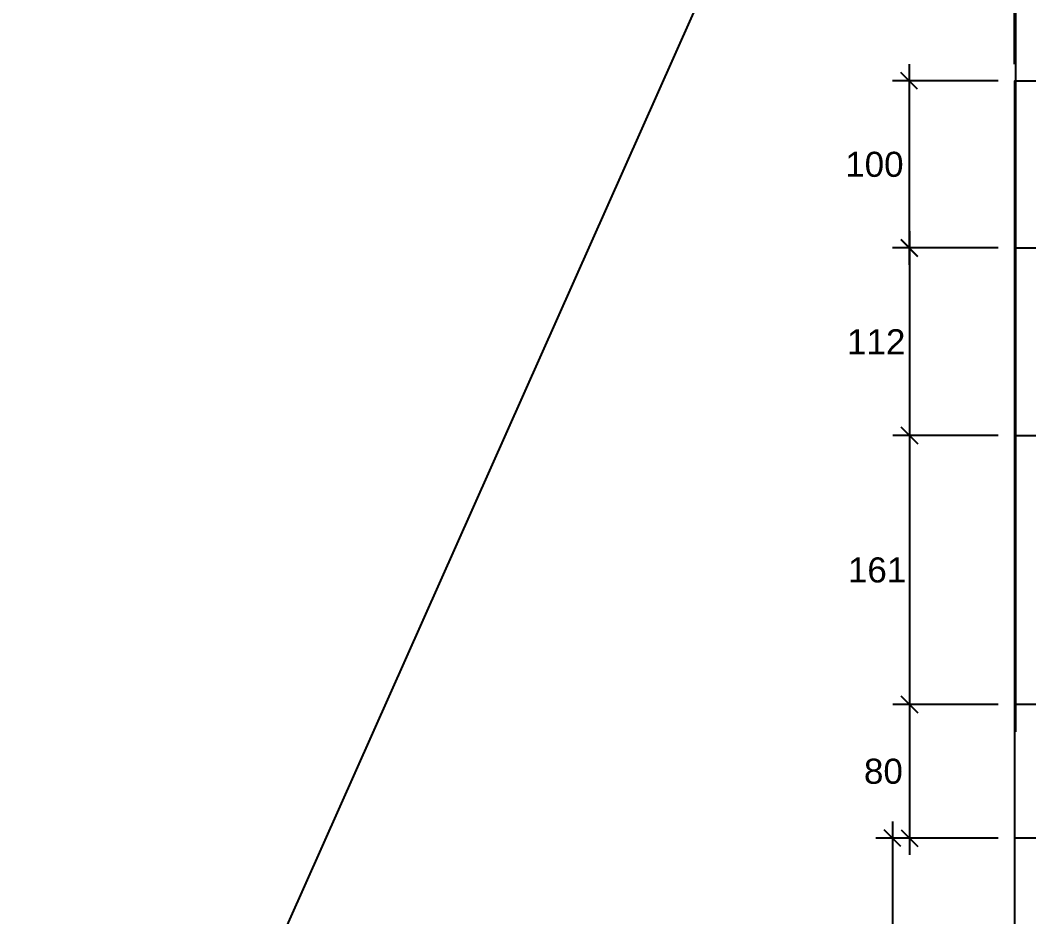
# Model space of a CAD drawing. Header units: inches. Extents: x -422522 to 22891, y -2973 to 414515.
# Drawn here: x 16447 to 17051, y 8312 to 8849 of the extents above; entities that cross this region are included whole.
import ezdxf

# ---------------------------------------------------------------- set-up
doc = ezdxf.new("R2010")
doc.units = ezdxf.units.IN
doc.header["$MEASUREMENT"] = 0
doc.layers.get('0').update_dxf_attribs({"lineweight": 25})
doc.styles.get("Standard").update_dxf_attribs({"font": 'Arial.ttf'})
doc.dimstyles.get("Standard").update_dxf_attribs({"dimtxt": 15, "dimasz": 10, "dimexe": 10, "dimexo": 10, "dimgap": 5, "dimtad": 2, "dimtih": 1, "dimtoh": 1, "dimdec": 0, "dimzin": 0, "dimdsep": 46, "dimtxsty": 'Standard', "dimblk": 'OBLIQUE', "dimblk1": 'OBLIQUE', "dimblk2": 'OBLIQUE', "dimcen": 0.09, "dimdle": 10, "dimadec": 0, "dimazin": 0, "dimtfac": 1, "dimtdec": 0, "dimtofl": 0, "dimtmove": 0, "dimatfit": 3, "dimldrblk": 'OBLIQUE', "dimfxl": 1, "dimtolj": 1, "dimtzin": 0, "dimarcsym": 0})

# ---------------------------------------------------------------- blocks, each defined once
blk = doc.blocks.new('_Oblique')
at = {"color": 0, "linetype": 'ByBlock', "lineweight": -2}
blk.add_line((-0.5, -0.5), (0.5, 0.5), dxfattribs=at)
blk = doc.blocks.new('*D42')
at = {"color": 0, "lineweight": -2, "transparency": 16777216}
for p, q in [((16979.23, 8822.13), (16979.23, 8702.13)), ((17032.4, 8812.13), (16969.23, 8812.13)), ((17032.4, 8712.13), (16969.23, 8712.13))]:
    blk.add_line(p, q, dxfattribs=at)
at = {"layer": 'Defpoints', "color": 0, "transparency": 16777216}
for p in [(17042.4, 8812.13), (16979.23, 8712.13), (17042.4, 8712.13)]:
    blk.add_point(p, dxfattribs=at)
at = {"color": 0, "lineweight": -2, "transparency": 16777216, "xscale": 10, "yscale": 10, "zscale": 10}
for p, rotation in [((16979.23, 8812.13), 90), ((16979.23, 8712.13), 270)]:
    blk.add_blockref('_Oblique', p, dxfattribs=dict(at, rotation=rotation))
at = {"color": 0, "transparency": 16777216, "insert": (16958.37, 8762.13), "char_height": 15, "attachment_point": 5}
blk.add_mtext('\\A1;100', dxfattribs=at)
blk = doc.blocks.new('*D43')
at = {"color": 0, "lineweight": -2, "transparency": 16777216}
for p, q in [((16979.41, 8722.13), (16979.41, 8589.82)), ((17032.4, 8712.13), (16969.41, 8712.13)), ((17032.4, 8599.82), (16969.41, 8599.82))]:
    blk.add_line(p, q, dxfattribs=at)
at = {"layer": 'Defpoints', "color": 0, "transparency": 16777216}
for p in [(17042.4, 8712.13), (16979.41, 8599.82), (17042.4, 8599.82)]:
    blk.add_point(p, dxfattribs=at)
at = {"color": 0, "lineweight": -2, "transparency": 16777216, "xscale": 10, "yscale": 10, "zscale": 10}
for p, rotation in [((16979.41, 8712.13), 90), ((16979.41, 8599.82), 270)]:
    blk.add_blockref('_Oblique', p, dxfattribs=dict(at, rotation=rotation))
at = {"color": 0, "transparency": 16777216, "insert": (16959.47, 8655.98), "char_height": 15, "attachment_point": 5}
blk.add_mtext('\\A1;112', dxfattribs=at)
blk = doc.blocks.new('*D44')
at = {"color": 0, "lineweight": -2, "transparency": 16777216}
for p, q in [((16979.41, 8609.82), (16979.41, 8428.74)), ((17032.4, 8599.82), (16969.41, 8599.82)), ((17032.4, 8438.74), (16969.41, 8438.74))]:
    blk.add_line(p, q, dxfattribs=at)
at = {"layer": 'Defpoints', "color": 0, "transparency": 16777216}
for p in [(17042.4, 8599.82), (16979.41, 8438.74), (17042.4, 8438.74)]:
    blk.add_point(p, dxfattribs=at)
at = {"color": 0, "lineweight": -2, "transparency": 16777216, "xscale": 10, "yscale": 10, "zscale": 10}
for p, rotation in [((16979.41, 8599.82), 90), ((16979.41, 8438.74), 270)]:
    blk.add_blockref('_Oblique', p, dxfattribs=dict(at, rotation=rotation))
at = {"color": 0, "transparency": 16777216, "insert": (16959.98, 8519.28), "char_height": 15, "attachment_point": 5}
blk.add_mtext('\\A1;161', dxfattribs=at)
blk = doc.blocks.new('*D45')
at = {"color": 0, "lineweight": -2, "transparency": 16777216}
for p, q in [((16979.41, 8448.74), (16979.41, 8348.74)), ((17032.34, 8438.74), (16969.41, 8438.74)), ((17032.34, 8358.74), (16969.41, 8358.74))]:
    blk.add_line(p, q, dxfattribs=at)
at = {"layer": 'Defpoints', "color": 0, "transparency": 16777216}
for p in [(17042.34, 8438.74), (16979.41, 8358.74), (17042.34, 8358.74)]:
    blk.add_point(p, dxfattribs=at)
at = {"color": 0, "lineweight": -2, "transparency": 16777216, "xscale": 10, "yscale": 10, "zscale": 10}
for p, rotation in [((16979.41, 8438.74), 90), ((16979.41, 8358.74), 270)]:
    blk.add_blockref('_Oblique', p, dxfattribs=dict(at, rotation=rotation))
at = {"color": 0, "transparency": 16777216, "insert": (16963.77, 8398.74), "char_height": 15, "attachment_point": 5}
blk.add_mtext('\\A1;80', dxfattribs=at)
blk = doc.blocks.new('*D46')
at = {"color": 0, "lineweight": -2, "transparency": 16777216}
for p, q in [((16969.16, 8368.74), (16969.16, 8085.38)), ((17032.4, 8358.74), (16959.16, 8358.74)), ((17033.1, 8095.38), (16959.16, 8095.38))]:
    blk.add_line(p, q, dxfattribs=at)
at = {"layer": 'Defpoints', "color": 0, "transparency": 16777216}
for p in [(17042.4, 8358.74), (16969.16, 8095.38), (17043.1, 8095.38)]:
    blk.add_point(p, dxfattribs=at)
at = {"color": 0, "lineweight": -2, "transparency": 16777216, "xscale": 10, "yscale": 10, "zscale": 10}
for p, rotation in [((16969.16, 8358.74), 90), ((16969.16, 8095.38), 270)]:
    blk.add_blockref('_Oblique', p, dxfattribs=dict(at, rotation=rotation))
at = {"color": 0, "transparency": 16777216, "insert": (16947.38, 8227.06), "char_height": 15, "attachment_point": 5}
blk.add_mtext('\\A1;263', dxfattribs=at)
blk = doc.blocks.new('*D47')
at = {"color": 0, "lineweight": -2, "transparency": 16777216}
for p, q in [((17042.34, 8822.13), (17042.34, 8888.05)), ((17452.41, 8822.13), (17452.41, 8888.05)), ((17032.34, 8878.05), (17462.41, 8878.05))]:
    blk.add_line(p, q, dxfattribs=at)
at = {"layer": 'Defpoints', "color": 0, "transparency": 16777216}
for p in [(17452.41, 8878.05), (17042.34, 8812.13), (17452.41, 8812.13)]:
    blk.add_point(p, dxfattribs=at)
at = {"color": 0, "lineweight": -2, "transparency": 16777216, "xscale": 10, "yscale": 10, "zscale": 10, "rotation": 180}
blk.add_blockref('_Oblique', (17042.34, 8878.05), dxfattribs=at)
at = {"color": 0, "lineweight": -2, "transparency": 16777216, "xscale": 10, "yscale": 10, "zscale": 10}
blk.add_blockref('_Oblique', (17452.41, 8878.05), dxfattribs=at)
at = {"color": 0, "transparency": 16777216, "insert": (17247.37, 8890.66), "char_height": 15, "attachment_point": 5}
blk.add_mtext('\\A1;410', dxfattribs=at)

msp = doc.modelspace()

# ---------------------------------------------------------------- linework, layer by layer
at = {"color": 1}
msp.add_line((17042.85, 8965.32), (17042.85, 8422.48), dxfattribs=at)
for p, q in [((17042.4, 8812.13), (17042.4, 8712.13)), ((17042.4, 8712.13), (17073.1, 8712.13)), ((17042.4, 8599.82), (17073.1, 8599.82)), ((17073.1, 8438.74), (17042.4, 8438.74)), ((17073.1, 8358.74), (17042.4, 8358.74))]:
    msp.add_line(p, q)
msp.add_lwpolyline([(16447, 7947.96), (18274.09, 7134.49), (19087.56, 8961.58), (17260.47, 9775.05)], close=True)
msp.add_lwpolyline([(17542.42, 8812.13), (18348.86, 8812.13), (18348.86, 8095.38), (17042.4, 8095.38), (17042.4, 8812.13), (17452.41, 8812.13)])

# ---------------------------------------------------------------- dimensions: what is measured, and where the dimension line sits
at = {"color": 2}
dim = msp.add_linear_dim(base=(17452.41, 8878.05), p1=(17042.34, 8812.13), p2=(17452.41, 8812.13), dimstyle='Standard', dxfattribs=at)
dim.commit()
dim.dimension.update_dxf_attribs({"geometry": '*D47', "text_midpoint": (17247.37, 8890.66)})
for base, p1, p2, picture, middle in [((16979.23, 8712.13), (17042.4, 8812.13), (17042.4, 8712.13), '*D42', (16958.37, 8762.13)), ((16979.41, 8599.82), (17042.4, 8712.13), (17042.4, 8599.82), '*D43', (16959.47, 8655.98)), ((16979.41, 8438.74), (17042.4, 8599.82), (17042.4, 8438.74), '*D44', (16959.98, 8519.28)), ((16979.41, 8358.74), (17042.34, 8438.74), (17042.34, 8358.74), '*D45', (16963.77, 8398.74)), ((16969.16, 8095.38), (17042.4, 8358.74), (17043.1, 8095.38), '*D46', (16947.38, 8227.06))]:
    dim = msp.add_linear_dim(base=base, p1=p1, p2=p2, angle=90, dimstyle='Standard', dxfattribs=at)
    dim.commit()
    dim.dimension.update_dxf_attribs({"geometry": picture, "text_midpoint": middle})

doc.saveas('drawing.dxf')
